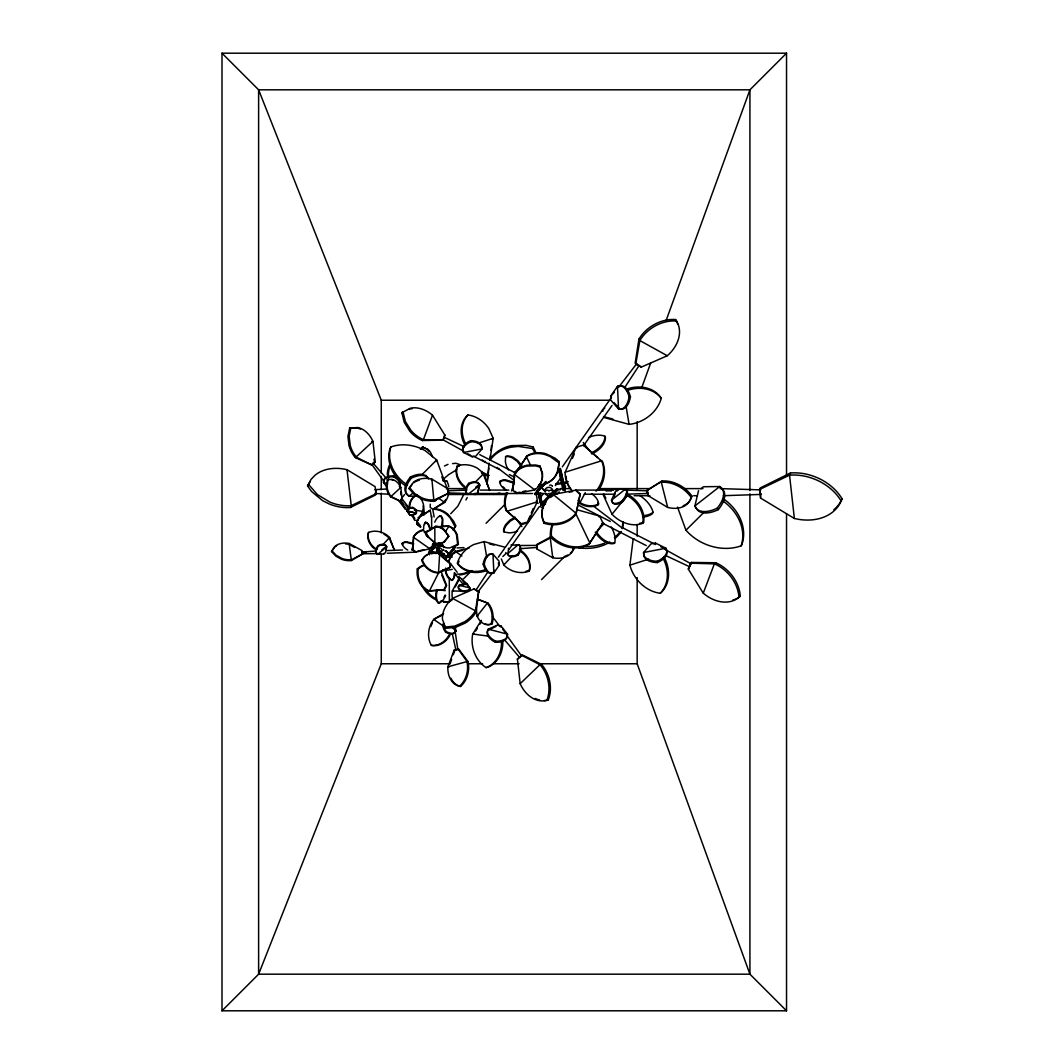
<?xml version="1.0" encoding="UTF-8"?>
<svg xmlns="http://www.w3.org/2000/svg" width="1064" height="1064" viewBox="0 0 1064 1064"><rect width="100%" height="100%" fill="white"/><g stroke="black" fill="none" stroke-linecap="round" stroke-linejoin="round"><path stroke-width="1.5" d="M435.376 526.64L426.185 532.173L426.199 535.365L434.87 542.946L426.584 535.219L426.571 532.027L435.376 526.64A14.138 11.837 70.3 0 1 444.38 529.766L448.808 536.362L444.406 541.855A14.138 11.837 70.3 0 1 437.756 543.278M515.508 473.36L527.172 455.738A27.85 23.315 44.9 0 1 545.845 453.716L555.235 458.265L559.305 461.709L557.31 471.937L555.302 476.047A27.85 23.315 44.9 0 1 540.047 485.197M559.305 461.709L558.108 471.086L556.1 475.196A27.85 23.315 44.9 0 1 545.473 483.362M448.476 494.467A17.051 13.952 -76 0 1 446.494 499.668L444.699 502.421L433.008 509.35L430.215 507.422L430.295 504.15M449.939 567.498L450.431 563.534L439.658 553.958A16.665 14.298 51.8 0 0 422.328 560.036L421.783 560.462A16.665 14.298 51.8 0 0 438.514 572.911L450.311 567.205L450.431 563.534M439.246 543.824A17.543 14.697 -82.6 0 0 449.673 547.933L457.64 544.369L456.469 534.567A17.543 14.697 -82.6 0 0 448.303 526.015L435.748 527.013L447.439 526.215M453.224 547.441L458.371 544.436L457.201 534.647A17.543 14.697 -82.6 0 0 449.035 526.095L445.523 531.495M386.937 486.94L383.466 482.537L383.545 481.101A14.218 7.315 15.3 0 1 390.9 476.832L393.361 476.778A13.633 7.009 15.3 0 1 398.734 480.915L400.117 483.947L399.452 486.674L400.357 483.029L398.973 479.997A13.633 7.009 15.3 0 0 393.6 475.874L391.14 475.914A14.218 7.315 15.3 0 0 383.785 480.197M383.718 481.62L383.785 480.197M416.516 512.954L416.303 511.252A7.927 4.083 15.3 0 0 412.646 507.967L412.779 507.435A7.927 4.083 15.3 0 1 416.436 510.72L416.17 513.699L411.755 515.614L409.919 515.136L407.047 510.773A8.219 4.229 15.3 0 1 412.779 507.435M433.74 544.462A17.543 14.697 15.6 0 1 429.789 548.771L415.891 552.11L412.646 549.835L413.63 536.549A17.543 14.697 15.6 0 1 423.259 529.686M441.068 551.777L439.991 550.74M412.659 549.782L413.63 536.549M432.609 544.702L443.076 545.965L432.795 545.047L432.649 544.263L443.129 545.327L432.649 544.263M623.265 521.998L622.653 528.342L593.606 506.211M431.931 553.785A9.669 1.623 5.8 0 1 432.396 552.588L432.476 551.83A9.669 1.623 5.8 0 1 443.874 553.679L444.978 555.834L440.044 555.501M622.241 528.595L622.719 523.767M486.913 484.24L489.081 463.119M539.9 465.966L542.214 474.025L542.281 477.709A22.437 18.78 17.8 0 1 534.7 489.866L516.785 493.457L512.755 490.384L514.657 473.467A22.437 18.78 17.8 0 1 527.305 465.168L535.711 464.981L539.9 465.966L542.48 473.134L542.547 476.805A22.437 18.78 17.8 0 1 537.918 486.567M487.432 481.42L488.828 468.2M514.657 473.467L512.755 490.384M490.451 455.379L489.919 460.273L493.177 438.341L488.921 428.752A26.999 22.105 51.5 0 0 468.027 414.987L467.029 415.745A27.664 22.65 51.5 0 0 463.758 442.81L465.034 445.138M490.969 450.498L491.488 445.603M664.056 556.991A32.838 27.039 52.1 0 1 661.409 592.342L660.225 593.26A32.838 27.039 52.1 0 1 629.915 565.144L633.107 539.421L633.918 538.796M438.86 543.026L438.182 547.894L439.312 542.959M521.786 465.54L517.929 460.765L513.287 457.427A16.372 10.334 56 0 0 506.398 456.137L505.586 456.695L505.387 461.696A15.508 9.789 56 0 0 508.472 469.929M476.153 612.026L478.707 591.345L474.172 588.871L452.506 598.354A26.933 20.296 -32.7 0 0 442.451 619.341L445.71 628.305L455.605 627.308L465.261 623.052A26.933 20.309 -32.7 0 0 476.153 612.026L475.409 610.816L452.506 598.354M638.932 339.137L635.155 363.13L635.78 364.127L641.22 367.133L667.288 355.748A32.838 24.964 -32.2 0 0 676.478 321.009L675.56 319.559A32.838 24.964 -32.2 0 0 638.932 339.137L639.85 340.573L667.288 355.748M457.853 649.532L454.993 630.54M478.707 591.345L475.409 610.816A26.933 20.309 -32.7 0 1 464.516 621.828L454.86 626.098L444.965 627.082M635.78 364.127L639.85 340.573A32.838 24.964 -32.2 0 1 676.478 321.009M385.767 549.21L385.793 545.327L382.628 544.236A9.815 5.054 -39.4 0 0 377.973 545.672L376.975 547.149A10.228 5.254 -39.4 0 0 377.241 553.879L383.718 554.091L385.527 552.575L386.751 546.736L385.421 545.207L383.067 544.755A9.815 5.054 -39.4 0 0 378.412 546.191L377.414 547.667A10.228 5.254 -39.4 0 0 377.667 554.397L386.751 546.736L386.312 546.204L381.777 550.048M462.202 591.438L462.335 590.746A9.669 4.017 10.5 0 1 459.183 585.28L465.154 583.843L467.349 584.402L470.128 588.751A9.669 4.017 10.5 0 1 462.202 591.438A9.669 4.017 10.5 0 1 459.049 585.971L459.183 585.28L470.261 588.059A9.669 4.017 10.5 0 1 462.335 590.746M469.171 587.461L467.349 584.402M508.565 548.213L507.954 554.464A11.997 6.291 -39.6 0 0 518.101 555.102A11.997 6.291 -39.6 0 0 518.873 545.234L511.013 544.981M575.97 514.231L580.173 493.935L575.664 490.158L553.2 494.481A26.454 22.69 -0.7 0 0 544.116 522.171L544.13 523.262A26.454 22.69 -0.7 0 0 575.97 514.231L580.173 493.935M477.59 492.087L478.614 487.512M698.582 490.597L694.872 505.959L695.962 507.395A26.454 13.872 -37.4 0 0 718.253 509.656A26.454 13.872 -37.4 0 0 720.82 487.964L719.73 486.541L703.504 486.74L701.043 488.669M415.891 552.11L412.779 549.343M393.361 476.778L393.6 475.874M409.919 515.136L407.047 510.773L416.317 513.167L406.9 511.305A8.219 4.229 15.3 0 1 412.646 507.967M411.755 515.614L416.317 513.167M453.291 553.785A20.682 17.436 14.9 0 1 455.139 552.256L455.379 551.391L469.024 548.106M487.95 630.26L488.256 629.17L497.353 625.127L501.157 626.111L507.488 634.144L507.196 635.235A16.665 8.738 15.1 0 1 495.372 642.27A16.665 8.738 15.1 0 1 487.95 630.26L495.837 626.51M495.372 642.27L495.664 641.18A16.665 8.738 15.1 0 0 507.488 634.144L488.256 629.17A16.665 8.738 15.1 0 0 495.664 641.18M500.958 626.869L501.157 626.111M454.461 553.426L455.272 550.46M618.729 387.136L636.817 363.556M624.768 387.456L639.185 365.404M411.741 550.075L413.431 544.156L406.248 542.308A10.321 6.517 26.7 0 0 402.072 543.731L402.618 545.14A9.775 6.171 26.7 0 0 407.738 550.115M448.463 492.579L447.877 491.036M535.072 453.384L532.745 448.556L533.197 447L525.988 445.311L511.491 445.63A38.676 32.386 17.8 0 0 489.706 459.941M534.979 488.974L534.713 489.879L514.404 474.371A22.437 18.78 17.8 0 1 527.039 466.072L535.445 465.886L539.634 466.87M349.684 427.967L347.941 436.493L349.019 445.67A23.568 17.769 74.5 0 0 355.403 457.613L372.041 465.101L375.273 461.949L372.959 441.387A23.568 17.769 74.5 0 0 358.023 427.555L349.684 427.967L356.812 427.861A23.568 17.769 74.5 0 1 360.39 429.138M350.881 427.648L349.152 436.173L350.216 445.351A23.568 17.769 74.5 0 0 356.613 457.307L372.041 465.101M387.309 479.651L386.405 487.259A13.699 10.334 74.5 0 0 390.621 496.848L400.264 501.197L402.152 499.362L400.809 487.445A13.672 10.308 74.5 0 0 392.137 479.412L387.309 479.651L389.344 479.359M388.001 479.478L387.097 487.086A13.699 10.334 74.5 0 0 391.326 496.675M435.389 526.148L441.493 526.973L442.292 519.604A10.321 6.517 -71.5 0 0 440.283 515.668L438.967 516.412A9.775 6.171 -71.5 0 0 434.764 522.185M511.491 490.969L514.404 482.471L505.32 479.771A13.194 8.326 28.9 0 0 499.907 481.38L500.173 483.907A12.502 7.887 28.9 0 0 506.464 490.517M578.231 504.815L578.523 503.99M585.267 492.699L579.587 503.378A15.348 10.693 19.5 0 0 598.287 504.695L598.58 503.871A15.348 10.693 19.5 0 0 591.478 493.709M450.019 663.976L451.655 659.387M453.304 654.786L454.94 650.197L456.137 649.838M641.698 387.748L650.756 362.797M666.064 320.676L749.921 89.815L786.535 53.2L786.535 475.475M432.503 415.186L423.432 439.632L422.342 440.536A26.933 20.309 49.1 0 1 409.893 431.332L404.28 422.395L401.899 412.739L402.99 411.821L405.384 421.477L410.983 430.428A26.933 20.309 49.1 0 0 423.432 439.632L443.183 440.124L444.978 435.282L432.503 415.186A26.933 20.296 49.1 0 0 410.305 408.23L401.899 412.739M553.12 556.765L552.748 557.775L537.054 549.104L536.735 544.542L550.181 537.227L552.748 557.775A20.682 15.734 20.3 0 0 573.642 549.037L574.015 548.027A20.682 15.734 20.3 0 1 570.464 553.134M537.054 549.104L537.134 547.175M454.208 650.051L447.877 666.809A20.682 15.734 -77.9 0 0 459.502 686.24L460.552 686.466A20.682 15.734 -77.9 0 0 467.841 661.343L458.69 649.067L454.208 650.051L454.94 650.197M690.376 565.051L691.374 562.43L715.66 562.75A32.838 24.964 49.6 0 1 740.265 596.199L738.961 597.303A32.838 24.964 49.6 0 1 703.264 593.167L688.275 569.001L691.374 562.43M703.264 593.167L714.37 563.854L715.66 562.75M331.542 551.551L334.774 546.484A16.971 12.795 19.8 0 1 349.125 543.465L362.172 550.66L362.678 553.879L351.359 560.529A16.971 12.795 19.8 0 1 341.664 559.305L335.838 556.126L331.542 551.551L334.455 547.322A16.971 12.795 19.8 0 1 336.69 545.752M345.534 543.89A16.971 12.795 19.8 0 1 348.806 544.303L349.125 543.465L351.359 560.529M381.271 554.371L381.271 663.763L258.618 974.185L222.004 1010.8L786.535 1010.8L786.535 513.712M383.984 534.234A17.051 13.952 22.2 0 1 386.817 536.017L389.278 538.198L394.558 550.527L389.597 537.48L387.136 535.298A17.051 13.952 22.2 0 0 368.57 532.399L368.264 533.131A17.41 14.244 22.2 0 0 374.807 548.997M463.997 494.042L457.826 506.238L450.71 513.739M614.128 496.409L615.378 493.35M759.59 489.48L760.215 487.964L790.459 472.988A45.606 34.673 22.5 0 1 842.036 498.79L841.119 500.984A45.606 34.673 22.5 0 1 794.369 518.461L760.534 498.045L759.59 489.48L789.541 475.169L790.459 472.988M760.534 498.045L760.853 493.683M504.163 564.12L503.804 564.984A20.682 17.037 22.8 0 0 529.127 571.089L529.5 570.224A20.682 17.037 22.8 0 0 519.485 549.623M307.602 486.035L311.127 479.305L315.13 475.143A37.4 28.196 22 0 1 346.997 469.69L375.127 486.66L375.978 493.776L375.432 495.039L350.468 507.475A37.413 28.196 22 0 1 329.242 503.977L322.618 500.665L311.592 491.528L307.602 486.035L310.356 481.127M350.468 507.475L351.253 505.666L346.997 469.703M409.042 488.602L413.417 482.285A21.692 16.359 22 0 1 431.891 479.133L448.21 488.961L448.702 493.098L433.913 501.038A21.692 16.359 22 0 1 421.597 499.016L414.295 494.654L409.042 488.602L412.194 484.147M431.452 480.183L431.891 479.133L433.913 501.038M448.21 488.961L448.064 491.023M506.304 492.845A27.85 23.315 -36.9 0 0 506.145 510.427L521.413 523.874L527.412 521.998L529.978 515.987M531.269 512.994L533.197 508.486M572.379 458.478L574.281 454.022M389.278 538.198L389.597 537.48L382.189 545.486M536.788 545.553L537.147 547.428M506.132 510.441L521.919 524.499L527.917 522.624L537.147 501.889A27.85 23.315 -36.9 0 0 535.524 492.765M572.512 490.943A32.838 27.691 -37.6 0 1 565.157 472.217L576.223 447.319L583.458 445.045L602.517 461.882A32.838 27.691 -37.6 0 1 598.739 489.839M677.542 507.156L685.947 530.218A45.606 37.559 25 0 0 741.222 545.792L742.087 543.917A45.606 37.559 25 0 0 723.015 498.524M446.508 489.108L447.026 488.03L436.666 459.941L425.334 450.764A37.506 30.71 24.4 0 0 390.781 446.986L390.036 448.556A38.424 31.454 24.4 0 0 403.11 484.067L405.544 485.729M435.908 461.497L436.666 459.941L421.57 475.049M466.75 489.134A22.251 18.221 24.4 0 1 456.882 466.87L457.294 465.966A21.746 17.809 24.4 0 1 477.324 468.16L483.907 473.467L489.613 490.384L483.468 474.371L481.447 472.429M483.468 474.371L483.907 473.467L475.049 482.325M402.072 543.731L402.338 543.185A10.321 6.517 26.7 0 1 406.528 541.762L413.697 543.598M400.21 500.585L408.19 511.957M448.25 536.589L443.848 542.068A14.138 11.837 70.3 0 1 434.87 542.946L434.83 526.853A14.138 11.837 70.3 0 1 443.821 529.992L448.808 536.362M452.865 529.885L455.724 525.749L453.796 521.493L448.077 514.378A24.366 20.402 70.3 0 0 432.569 508.964M453.809 529.526L455.724 525.749M438.847 572.379L429.404 591.012L428.526 590.906A20.682 17.436 -83.3 0 1 417.301 568.894A20.682 17.436 -83.3 0 1 423.499 565.25M428.526 590.906L443.888 589.642L446.055 585.386L441.826 575.225M440.882 570.969L446.654 585.466L444.499 589.722L429.404 591.012A20.682 17.436 -83.3 0 1 418.192 569.001L417.301 568.894M455.246 586.942L459.342 578.962M465.926 499.974L467.229 497.526M639.703 495.518A26.454 16.891 28.6 0 1 653.07 512.343L652.285 513.779A26.454 16.891 28.6 0 1 642.603 517.064M439.618 550.673L439.046 548.918M689.951 564.612L689.898 566.66M435.934 500.293L436.453 499.402M417.314 520.602L422.967 511.385A13.765 11.265 76.9 0 0 423.1 506.065M475.661 631.005L477.35 628.279M479.864 624.196L481.553 621.482M404.679 494.428L401.421 498.564M417.527 520.562L423.578 511.265A13.765 11.265 76.9 0 0 420.772 498.537M481.407 620.339L472.709 634.011A28.728 23.661 77.5 0 0 486.115 667.607L487.392 667.327A28.728 23.661 77.5 0 0 502.767 640.382M551.804 525.749A32.838 27.691 44.2 0 0 550.407 537.054A32.838 27.691 44.2 0 0 588.977 544.196L602.849 522.996M646.673 490.597L662.141 481.034A26.454 18.487 33 0 1 691.893 496.01L691.068 497.274A26.454 18.487 33 0 1 667.673 507.408L647.936 495.571L646.673 490.597L662.141 481.034M647.936 495.571L648.109 493.098M516.053 472.775L527.172 455.738M433.008 509.35L443.941 502.221L445.75 499.468M423.977 530.617L424.443 532.106L430.774 529.965L428.646 524.392A8.312 5.24 81.4 0 0 425.76 522.291L424.603 523.395A7.874 4.974 81.4 0 0 423.711 529.074M425.76 522.291L425.081 523.315A7.874 4.974 81.4 0 0 424.576 524.539M610.989 398.947L610.842 395.954L617.479 386.338L618.769 386.285A19.046 9.988 87.9 0 1 630.447 396.819A19.046 9.988 87.9 0 1 621.802 409.188M499.216 562.563L499.322 565.051L493.869 572.964L492.286 573.363A16.253 8.366 88.1 0 1 485.144 566.793L484.253 564.106A15.588 8.02 88.1 0 1 486.94 556.858L489.786 554.317L492.978 554.118L499.149 561.313M554.344 492.645L556.938 488.895L560.715 489.586L557.815 489.733A15.348 2.567 -46.7 0 0 544.462 502.301A15.348 2.567 -46.7 0 0 545.526 504.043M554.357 494.733L557.815 489.733L556.938 488.895A15.348 2.567 -46.7 0 0 543.584 501.477A15.348 2.567 -46.7 0 0 544.635 503.206M445.231 559.238L454.913 547.135L445.51 557.243L446.242 557.869M647.457 491.009L647.191 492.818L648.308 493.084M487.458 572.538L475.914 590.174L478.162 591.611L492.632 572.565M498.324 557.19L504.589 548.359M505.48 547.096L522.264 523.382M540.672 497.38L543.292 493.683M562.324 466.817L611.468 397.404M508.938 549.543L539.315 506.637M555.288 485.596L560.608 478.069M583.538 445.683L612.039 405.437M614.38 392.31L610.842 395.954M492.792 573.017L493.869 572.964L492.978 554.118L488.709 554.357L485.862 556.898A15.588 8.02 88.1 0 0 483.162 564.159L484.053 566.833A16.253 8.366 88.1 0 0 491.209 573.416L492.792 573.017L494.72 570.371M428.699 478.893L425.906 475.435L420.759 474.238A21.639 11.132 -37.2 0 0 410.372 477.018L408.044 480.17A22.57 11.611 -37.2 0 0 406.328 493.55L408.975 496.223L414.907 496.143M428.553 478.095L424.509 475.714L421.677 475.422A21.639 11.132 -37.2 0 0 411.289 478.202L408.962 481.354A22.57 11.611 -37.2 0 0 407.246 494.747L408.975 496.223L412.845 493.191M468.652 483.375L467.309 485.197A13.074 6.73 -37.2 0 0 467.309 493.816L475.581 494.414L477.962 492.552L479.824 485.157L478.202 483.149L475.209 482.458A12.555 6.45 -37.2 0 0 469.184 484.067L467.841 485.889A13.074 6.73 -37.2 0 0 467.841 494.507L479.824 485.157L477.669 482.458L474.677 481.766A12.555 6.45 -37.2 0 0 468.652 483.375L469.184 484.067M603.714 493.856L603.142 494.614L612.026 514.231A26.454 20.176 37.4 0 0 642.789 523.262L643.614 522.171A26.454 20.176 37.4 0 0 628.039 494.481L612.026 514.231M537.387 491.502L546.444 482.458L534.726 494.414C541.111 486.554 555.355 471.525 536.828 490.996M429.524 551.963L434.777 546.351M434.937 545.566L429.829 551.857L430.441 552.376L435.376 546.869M434.524 547.335L429.949 552.322M453.45 548.944L454.913 547.135M453.956 549.37L445.377 559.265M431.784 549.237L434.91 545.539M475.821 456.07L482.059 448.942L481.407 445.803L478.494 443.356A15.588 8.02 -10.1 0 0 470.926 441.72L468.399 442.983A16.253 8.366 -10.1 0 0 462.907 451.003L463.532 452.506L472.15 456.788L474.597 456.31M452.373 550.141L445.949 557.297M430.667 500.652L435.588 500.426M432.237 549.623L434.405 547.215M443.183 623.876A11.997 6.291 42.2 0 0 445.577 632.136L446.122 631.524A11.997 6.291 42.2 0 0 456.004 630.886L455.153 626.563M445.577 632.136A11.997 6.291 42.2 0 0 455.459 631.497L456.004 630.886L452.439 627.72M690.19 564.292L691.028 563.8L665.266 549.583M512.502 555.661L503.804 564.984L501.33 558.946M443.209 439.419L443.941 437.184L464.37 446.774M540.047 485.197L540.858 484.346M420.36 449.208L422.488 446.986L427.967 449.447A16.971 12.795 -78.4 0 1 432.37 456.788M421.238 449.407L423.352 447.173M538.916 493.284L540.898 505.307L542.308 504.549L540.153 493.018M550.407 537.054L551.391 536.043A32.838 27.691 44.2 0 1 552.788 524.738M598.966 516.798L599.644 516.107L602.916 522.929L588.977 544.196M597.383 530.484L604.246 523.515M556.898 494.108L559.185 491.821M486.075 523.275L504.442 504.908M463.611 578.763L471.831 570.543M541.549 579.601L563.907 557.243M514.497 472.562L520.988 466.099L517.131 461.324L512.489 457.972A16.372 10.334 56 0 0 505.599 456.695M685.947 530.218L704.461 511.824M437.783 549.117L437.504 550.873L438.993 551.232M399.785 501.317L402.152 499.362M390.621 496.848L400.809 487.445L400.104 487.618M373.398 463.173L375.273 461.949M517.397 658.948L522.304 654.919L541.39 664.295A28.728 21.839 75 0 1 548.266 699.966L546.83 700.351A28.728 21.839 75 0 1 520.163 683.687L517.397 658.948L518.381 658.683M520.163 683.687L539.94 664.681L541.39 664.295M604.764 408.031L602.503 410.212L603.009 411.103M502.833 556.512L506.225 553.267L505.812 552.509M443.076 479.385L448.702 474.597L456.709 469.756M688.275 569.001L689.166 568.229M444.22 435.908L444.978 435.282M443.183 440.124L422.342 440.536M383.904 553.333L383.718 554.091M435.136 500.931L436.386 499.787M618.304 489.014L615.484 491.249L611.521 500.16L612.266 500.984A15.348 6.384 -42 0 0 622.201 502.301A15.348 6.384 -42 0 0 626.47 489.733L625.725 488.895L618.304 489.014L626.47 489.733M616.934 491.076L618.809 489.586M439.113 554.371L439.658 553.958L438.514 572.911M475.688 487.272L479.279 484.466M475.861 493.457L475.581 494.414M492.193 439.086L493.177 438.341L477.962 443.262M485.477 461.404L484.798 461.922L482.325 459.994M638.999 365.657L636.432 363.835M611.175 526.946A19.046 12.156 55.7 0 1 614.699 542.906L613.729 543.571A19.046 12.156 55.7 0 1 595.281 532.293M441.307 600.961A28.728 24.219 69.6 0 0 449.367 601.652L452.12 599.936M418.072 517.676L430.255 510.175M421.517 515.721L429.803 510.654M442.943 614.633L433.753 619.394A20.682 17.037 -75.4 0 0 431.332 645.329L432.237 645.569A20.682 17.037 -75.4 0 0 450.045 635.142M443.608 613.609L433.753 619.394L444.22 626.669M439.552 516.599L440.868 515.854A10.321 6.517 -71.5 0 1 442.863 519.791L442.651 525.297L441.493 526.973M362.678 553.879L351.679 559.691A16.971 12.795 19.8 0 1 341.996 558.467L336.158 555.288L331.862 550.713M536.482 545.247L549.809 538.238A20.682 15.734 20.3 0 1 552.362 538.078M556.312 484.2L557.217 483.641L555.887 483.921M515.082 517.157L509.802 520.296L505.826 524.419A16.372 10.334 -25.8 0 0 503.578 531.069L504.004 531.933L508.925 532.851A15.508 9.789 -25.8 0 0 517.53 530.976M515.508 518.035L510.228 521.174L506.264 525.284A16.372 10.334 -25.8 0 0 504.017 531.933M470.727 440.656L468.2 441.919A16.253 8.366 -10.1 0 0 462.72 449.939L463.532 452.506L482.059 448.942L481.207 444.739L478.295 442.292A15.588 8.02 -10.1 0 0 470.727 440.656L470.926 441.72M375.978 493.776L351.253 505.666A37.413 28.196 22 0 1 330.026 502.168L317.431 494.64L308.374 484.213M448.702 493.098L434.365 499.987A21.692 16.359 22 0 1 422.049 497.952L414.747 493.603L409.494 487.551M450.311 567.205L439.06 572.485A16.665 14.298 51.8 0 1 422.328 560.036M444.459 465.992L448.011 464.356M373.025 463.119L385.979 477.936M362.106 552.056L376.363 550.992M416.729 521.267L416.742 524.007L420.918 526.747M486.182 569.346L483.694 570.264A27.664 22.65 -30.3 0 1 457.387 563.162A26.999 22.105 -30.3 0 1 473.972 544.449L484.067 541.603L504.895 547.202M486.78 570.424L484.293 571.355A27.664 22.65 -30.3 0 1 457.999 564.253L457.387 563.175M466.391 584.176L467.189 583.883L458.81 576.555M437.357 548.239L438.514 547.84M442.73 569.745A9.669 6.73 72 0 0 444.087 570.424L444.619 570.264A9.669 6.73 72 0 0 445.563 569.213M452.24 569.386L445.324 570.557A9.669 6.73 72 0 0 451.841 580.412L452.373 580.239A9.669 6.73 72 0 0 454.727 572.791M629.915 565.144L648.707 559.145M565.157 472.217L601.652 460.765A32.838 27.691 -37.6 0 1 596 491.262M537.147 501.889L506.863 511.345A27.85 23.315 -36.9 0 1 507.528 492.592M460.552 585.559L465.074 584.322L467.269 584.868M371.748 441.693L372.959 441.387L355.403 457.613M417.567 551.219L423.765 549.636M455.139 552.256L462.76 550.301M473.972 633.718L472.709 634.011L488.549 636.152M519.964 492.193L516.958 492.832L514.949 491.302M522.969 491.541L525.962 490.903M422.967 511.385L414.455 510.068M519.804 657.658L505.041 640.435M569.253 492.246L572.459 491.581M617.492 488.722L606.201 490.983L606.733 490.158L611.295 491.089M493.35 494.401L499.854 493.098M655.424 543.039L651.008 543.89L643.587 552.522L643.826 553.799A19.046 9.988 -10.3 0 0 657.366 562.563A19.046 9.988 -10.3 0 0 666.117 549.503L665.891 548.226L655.424 543.039L655.584 543.93M568.216 481.673L555.927 483.694L556.286 484.426L567.139 482.883M534.966 494.321L541.337 493.284M452.572 463.625L455.804 463.279L460.047 464.649M537.054 547.468L519.432 548.718M488.15 603.248L477.443 599.192L488.15 603.248A16.665 11.651 85.5 0 1 492.087 623.863L491.129 623.93A16.665 11.651 85.5 0 1 477.098 616.123L476.18 608.129M478.042 616.056L477.098 616.123L487.206 603.328A16.665 11.651 85.5 0 1 491.129 623.93M647.803 493.47L625.871 494.215M386.126 489.041L375.047 489.666A1.902 0.718 -90 0 1 375.765 491.568A1.902 0.718 -90 0 1 375.047 493.47L389.291 494.241M448.277 490.743L466.843 490.092M760.654 494.428L723.334 495.704M441.001 553.825L443.874 553.679L444.978 555.834M439.499 554.65L443.794 554.437A9.669 1.623 5.8 0 0 432.396 552.588M429.164 550.793L432.197 550.647M483.176 564.159L484.253 564.106M499.322 565.051L498.577 565.077L498.471 562.59M387.269 550.58L394.678 550.288M361.893 552.668L366.176 552.495M395.05 550.274L402.498 549.995M456.975 547.907L463.971 547.628M519.312 545.513L536.974 545.406M377.866 553.613L362.252 553.732L362.186 552.03M387.363 553.253L416.303 552.136M613.928 402.551L619.846 408.975L618.543 409.015L617.479 386.338A19.046 9.988 87.9 0 1 629.157 396.859L630.447 396.819M515.88 545.3L518.873 545.234M377.241 553.879L380.327 553.812M461.749 579.055L464.343 583.152M453.211 590.932L452.346 590.932A16.665 12.715 89.9 0 0 452.24 597.423M468.359 591.358L452.346 590.932L458.744 578.962L462.827 583.87M222.004 1010.8L222.004 53.2L786.535 53.2M222.004 53.2L258.618 89.815L381.271 400.237L610.576 400.237M447.612 488.602L464.024 488.602M560.502 488.602L570.091 488.602M599.657 488.602L649.865 488.602M684.099 488.602L702.971 488.602M720.142 488.602L760.654 489.879M480.29 490.092L508.805 490.092M576.05 490.092L613.263 490.092M625.871 490.092L647.803 490.837M468.373 493.51L448.17 492.898M474.358 493.51L532.599 493.51M539.328 493.51L545.393 493.51M584.269 494.215L613.263 494.215M447.612 494.507L506.437 494.507M634.117 495.704L649.865 495.704M693.701 495.704L696.8 495.704M381.271 663.763L449.394 663.763M467.668 663.763L482.63 663.763M492.592 663.763L519.179 663.763M539.129 663.763L637.163 663.763L749.921 974.185L786.535 1010.8M690.47 563.188L714.37 563.854A32.838 24.964 49.6 0 1 738.961 597.303M371.815 464.396L373.73 463.066M401.101 499.96L400.224 500.891M457.64 544.369L458.371 544.436M439.113 589.908L445.231 590.666M417.74 520.509L414.601 520.243L411.941 514.923M467.841 661.343L447.877 666.809L448.928 667.035M532.745 448.556L518.208 446.401L511.039 447.186A38.676 32.386 17.8 0 0 490.118 460.18M411.861 515.242L410.012 514.777M489.44 543.904L494.201 545.114M383.466 482.537L386.671 483.362M612.864 419.043L603.567 416.636L604.086 417.527L629.077 424.363A32.838 27.039 -29.7 0 0 661.236 398.362L660.491 397.058A32.838 27.039 -29.7 0 0 625.885 389.384M448.782 486.767A17.051 13.952 -76 0 0 446.72 480.888L445.962 480.689A17.41 14.244 -76 0 0 443.169 480.675M443.941 502.221L444.699 502.421L438.288 498.005M576.515 509.576L599.644 516.107M436.892 589.496A11.997 7.661 -71.8 0 0 438.328 603.035L439.033 603.261A11.997 7.661 -71.8 0 0 445.656 595.375M422.488 446.986L427.09 449.247A16.971 12.795 -78.4 0 1 428.965 451.256M481.46 472.004L489.241 475.475M482.138 473.68L487.339 475.994M689.539 566.713L665.811 555.608M391.326 496.675L400.264 501.197M521.307 655.185L539.94 664.681A28.728 21.839 75 0 1 546.83 700.351M479.784 454.674L515.322 472.855M578.364 505.121L610.337 521.48M622.44 527.678L655.464 544.568M463.744 451.229L442.704 439.605M473.547 456.257L499.388 469.463M509.363 474.571L514.737 477.324M602.304 523.102L646.207 545.566M514.032 483.162L504.961 480.463A13.194 8.326 28.9 0 0 499.535 482.072M348.806 544.303L354.644 547.388M660.85 546.71L664.801 548.811M467.668 453.743L470.567 455.286M446.414 550.886L445.218 551.152L446.614 551.804L445.178 550.687M477.177 591.065L479.226 592.183M457.866 649.426L455.844 649.798L452.346 633.971M521.559 656.023L519.245 657.619M371.855 464.516L383.918 481.354M407.512 484.998L403.854 482.511A38.424 31.454 24.4 0 1 390.807 447M461.949 556.007L455.379 551.391A20.682 17.436 14.9 0 0 448.862 561.965M497.021 467.428L513.885 480.303M580.186 494.614L575.664 490.158M558.507 462.561L549.889 456.416L545.034 454.567A27.85 23.315 44.9 0 0 526.374 456.589L530.471 465.168M441.547 556.472L450.059 563.814M585.28 446.893L590.201 451.176M592.661 453.317L597.582 457.6M600.056 459.741L602.517 461.882M416.742 524.007L420.479 527.279M544.542 483.375L545.3 484.067M452.054 556.765L446.095 551.179L451.734 557.403M543.584 501.477L544.462 502.301M432.45 544.502L437.184 548.957M432.702 543.983L435.03 546.284M538.943 485.184L544.143 490.477L539.275 484.559M621.456 501.477A15.348 6.384 -42 0 0 625.725 488.895L611.521 500.16A15.348 6.384 -42 0 0 621.456 501.477L622.201 502.301M611.055 400.45L618.543 409.015A19.046 9.988 87.9 0 0 629.157 396.859M577.952 500.319L579.893 502.554A15.348 10.693 19.5 0 0 598.58 503.871M517.569 554.477A11.997 6.291 -39.6 0 1 507.435 553.839L518.354 544.608A11.997 6.291 -39.6 0 1 517.569 554.477L518.101 555.102M424.443 532.106L428.22 536.921M434.192 544.675L437.025 548.306M583.458 445.045L584.043 445.816M410.372 477.018L411.289 478.202M576.223 447.319L576.821 448.09M400.702 500.12L404.067 504.509M412.938 516.04L414.84 518.501M417.633 522.145L420.347 525.669M717.163 508.22A26.454 13.872 -37.4 0 1 694.872 505.959L719.73 486.541A26.454 13.872 -37.4 0 1 717.163 508.22L718.253 509.656M402.099 498.923L408.39 507.129M492.486 616.721L500.16 626.736M506.677 635.235L521.52 655.876M405.783 505.28L409.081 509.576M450.617 563.694L457.201 572.286M455.139 573.868L458.85 578.696M399.146 501.184L405.437 509.39M583.232 442.518L590.134 451.602M426.744 534.447L428.553 536.868M536.349 500.958L538.171 503.418M516.426 519.259L521.892 526.614M502.74 629.263L505.413 632.841M548.931 491.129L548.625 490.704A2.008 1.929 -90 0 0 545.872 490.704A2.075 1.995 -90 0 0 545.566 491.129M457.959 648.92L466.79 661.116A20.682 15.734 -77.9 0 1 459.502 686.24M640.595 366.136L641.22 367.133M474.172 588.871L474.69 589.709M466.019 444.38L464.755 442.052A27.664 22.65 51.5 0 1 468.027 415M588.605 437.45A19.046 12.156 -26.1 0 1 604.911 436.24L605.429 437.291A19.046 12.156 -26.1 0 1 591.637 453.956M533.197 447L536.11 453.038M575.491 513.008L589.961 543.185A32.838 27.691 44.2 0 1 551.391 536.043M413.098 516.146L414.388 518.82M604.418 495.345L605.828 498.311M443.981 624.635L445.71 628.305M454.767 526.121L450.258 518.022L447.119 514.75A24.366 20.402 70.3 0 0 432.942 509.257M402.338 543.185L402.884 544.595M441.799 476.832L443.568 481.433M499.907 481.38L500.546 483.216M423.379 509.47L424.629 514.697M667.673 507.408L661.316 482.311A26.454 18.487 33 0 1 691.068 497.274M540.153 495.545L542.308 504.549L541.071 504.815L538.184 492.818M541.044 502.155L541.749 505.121M565.263 491.249L560.396 468.439L558.773 469.237L559.504 473.4L563.002 490.291L564.492 489.972L560.263 468.918L558.773 469.237L562.337 484.373M561.233 472.044L564.545 487.073M538.145 492.938L540.193 502.341M472.017 456.044L472.15 456.788M539.874 495.851L540.459 499.003M657.126 561.287A19.046 9.988 -10.3 0 1 643.587 552.522L665.891 548.226A19.046 9.988 -10.3 0 1 657.126 561.287L657.366 562.563M432.809 509.656L434.152 516.984M430.175 510.148L431.519 517.463M563.056 487.392L563.481 489.773M430.282 530.045L428.154 524.472A8.312 5.24 81.4 0 0 425.268 522.371M423.326 512.17L423.791 514.83M484.067 541.603L486.78 557.376M454.953 628.531L455.459 631.497M626.098 406.514L629.077 424.363M400.689 492.073L401.075 495.039M374.023 459.023L374.435 462.162M794.369 518.461L789.541 475.169A45.606 34.673 22.5 0 1 841.119 500.984M388.533 477.816L388.36 474.717A24.206 19.817 76.9 0 1 390.089 465.912M449.274 577.752L449.367 601.652M431.625 515.867L431.665 528.928M749.921 490.438L749.921 89.815L258.618 89.815L258.618 974.185L749.921 974.185L749.921 493.763M637.163 421.783L637.163 489.733M637.163 524.539L637.163 536.15M637.163 577.579L637.163 663.763M381.271 400.237L381.271 473.161M381.271 476.473L381.271 489.733M381.271 493.044L381.271 532.825M549.915 495.545A4.189 4.189 0 0 1 545.194 493.59M544.635 491.502A4.189 4.189 0 0 1 548.824 487.312A4.189 4.189 0 0 1 553.014 491.502M542.893 507.807A17.357 17.357 0 0 1 540.153 506.531M563.854 482.83A17.357 17.357 0 0 1 565.582 487.006M443.515 549.41A1.33 1.17 87.8 0 1 443.435 550.434M549.662 485.184A2.115 1.862 35.3 0 1 551.697 485.49M552.11 485.862A2.115 1.862 35.3 0 1 552.416 486.301M761.079 494.122A2.208 0.825 -90 0 1 760.068 493.763A2.301 0.865 -90 0 1 760.068 490.544A2.208 0.825 -90 0 1 760.241 490.305M437.863 552.721A2.633 2.633 0 0 1 437.517 548.838A2.633 2.633 0 0 1 441.414 548.838A2.633 2.633 0 0 1 441.068 552.721M449.567 554.809A10.933 10.933 0 0 1 448.144 557.283M429.364 554.809A10.933 10.933 0 0 1 428.632 552.056M545.872 493.603A2.075 1.995 -90 0 1 545.566 493.177M548.625 493.497A2.008 1.929 -90 0 1 545.872 493.497M549.702 490.597A1.702 1.503 -90 0 1 552.07 490.956M550.766 493.51A1.702 1.503 -90 0 1 550.022 493.284M452.373 580.239A9.669 6.73 72 0 1 445.856 570.384M454.195 572.964A9.669 6.73 72 0 1 454.009 576.489M453.517 578.045A9.669 6.73 72 0 1 451.841 580.412M444.619 570.264A9.669 6.73 72 0 1 443.249 569.572M445.763 568.056A9.669 6.73 72 0 1 444.087 570.424M627.215 495.571A26.454 20.176 37.4 0 1 642.789 523.262M643.614 522.171A26.454 20.176 37.4 0 1 639.504 523.355M691.893 496.01A26.454 18.487 33 0 1 683.168 505.759M544.13 523.262A26.454 22.69 -0.7 0 1 546.085 501.969M550.514 497.433A26.454 22.69 -0.7 0 1 553.214 495.571L553.2 494.481L575.957 513.141A26.454 22.69 -0.7 0 1 544.116 522.171M432.795 553.386A9.669 1.623 5.8 0 1 432.476 551.83M570.69 489.001A32.838 27.691 -37.6 0 1 566.713 480.356M566.42 478.986A32.838 27.691 -37.6 0 1 566.075 476.193M469.357 571.102A20.682 17.436 14.9 0 1 457.001 574.081M470.142 571.288A20.682 17.436 14.9 0 1 459.449 574.932M449.101 560.595A20.682 17.436 14.9 0 1 452.466 554.623M604.911 436.24A19.046 12.156 -26.1 0 1 591.119 452.892M521.347 551.977A20.682 17.037 22.8 0 1 529.127 571.089M529.5 570.224A20.682 17.037 22.8 0 1 525.935 571.275M723.347 501.25A45.606 37.559 25 0 1 741.222 545.792M842.036 498.79A45.606 34.673 22.5 0 1 833.804 509.723M619.98 532.067A45.606 38.45 17.1 0 1 614.407 537.506M604.618 543.145A45.606 38.45 17.1 0 1 583.551 546.404M621.256 531.481A45.606 38.45 17.1 0 1 615.058 538.384M609.898 542.095A45.606 38.45 17.1 0 1 578.563 547.814M653.07 512.343A26.454 16.891 28.6 0 1 643.374 515.641M501.49 640.661A28.728 23.661 77.5 0 1 486.115 667.607M444.819 547.189A17.543 14.697 -82.6 0 1 442.252 545.832M409.201 409.135A26.933 20.296 49.1 0 1 412.061 408.736M443.927 480.888A17.41 14.244 -76 0 1 446.707 480.915M376.975 549.516A17.41 14.244 22.2 0 1 368.596 532.412M539.648 700.046A28.728 21.839 75 0 1 535.325 698.476M548.266 699.966A28.728 21.839 75 0 1 544.023 700.551M457.972 564.253A26.999 22.105 -30.3 0 1 459.036 561.207M409.733 506.77A14.018 11.478 76.9 0 1 417.128 495.093M409.121 506.903A14.018 11.478 76.9 0 1 414.508 496.223M423.086 530.404A17.543 14.697 15.6 0 0 413.457 537.267L429.789 548.771L429.962 548.053A17.543 14.697 15.6 0 0 433.913 543.744M391.432 479.598A13.672 10.308 74.5 0 1 393.52 480.329M387.296 474.943A24.206 19.817 76.9 0 1 390.235 463.532M492.087 623.863A16.665 11.651 85.5 0 1 485.33 623.983M435.043 598.314A28.728 24.219 69.6 0 1 424.589 587.86M448.21 602.078A28.728 24.219 69.6 0 1 443.382 602.038M436.187 599.95A28.728 24.219 69.6 0 1 420.413 581.968M421.783 560.462A16.665 14.298 51.8 0 1 427.622 554.557M430.295 553.613A16.665 14.298 51.8 0 1 436.16 553.519M504.802 488.416A12.502 7.887 28.9 0 1 503.033 486.793M675.56 319.559A32.838 24.964 -32.2 0 1 677.635 324.001M567.75 555.022A20.682 15.734 20.3 0 1 564.519 556.366M572.193 547.069A20.682 15.734 20.3 0 1 573.642 549.037M626.616 390.688A32.838 27.039 -29.7 0 1 661.236 398.362M413.883 482.644A21.692 16.359 22 0 1 419.362 480.143M456.855 466.857A21.746 17.809 24.4 0 1 459.355 466.125M464.875 486.567A22.251 18.221 24.4 0 1 457.321 465.966M597.888 502.487A15.348 10.693 19.5 0 1 598.287 504.695M740.265 596.199A32.838 24.964 49.6 0 1 732.644 600.202M460.552 686.466A20.682 15.734 -77.9 0 1 450.95 678.26M430.853 626.616A20.682 17.037 -75.4 0 1 432.489 622.932M449.128 634.902A20.682 17.037 -75.4 0 1 431.332 645.329M418.192 569.001A20.682 17.436 -83.3 0 1 424.376 565.356M446.122 631.524A11.997 6.291 42.2 0 1 443.728 623.265M439.033 603.261A11.997 7.661 -71.8 0 1 437.597 589.722M444.965 595.148A11.997 7.661 -71.8 0 1 443.994 597.276M441.427 600.827A11.997 7.661 -71.8 0 1 438.328 603.035M614.699 542.906A19.046 12.156 55.7 0 1 596.239 531.641M662.885 557.908A32.838 27.039 52.1 0 1 660.225 593.26M432.862 544.409L440.616 545.553L432.862 544.409M454.408 547.056L446.973 556.166L447.705 556.778L455.139 547.681L454.408 547.056M542.8 484.466L534.62 493.816L535.365 494.507L543.558 485.157L542.8 484.466"/></g></svg>
